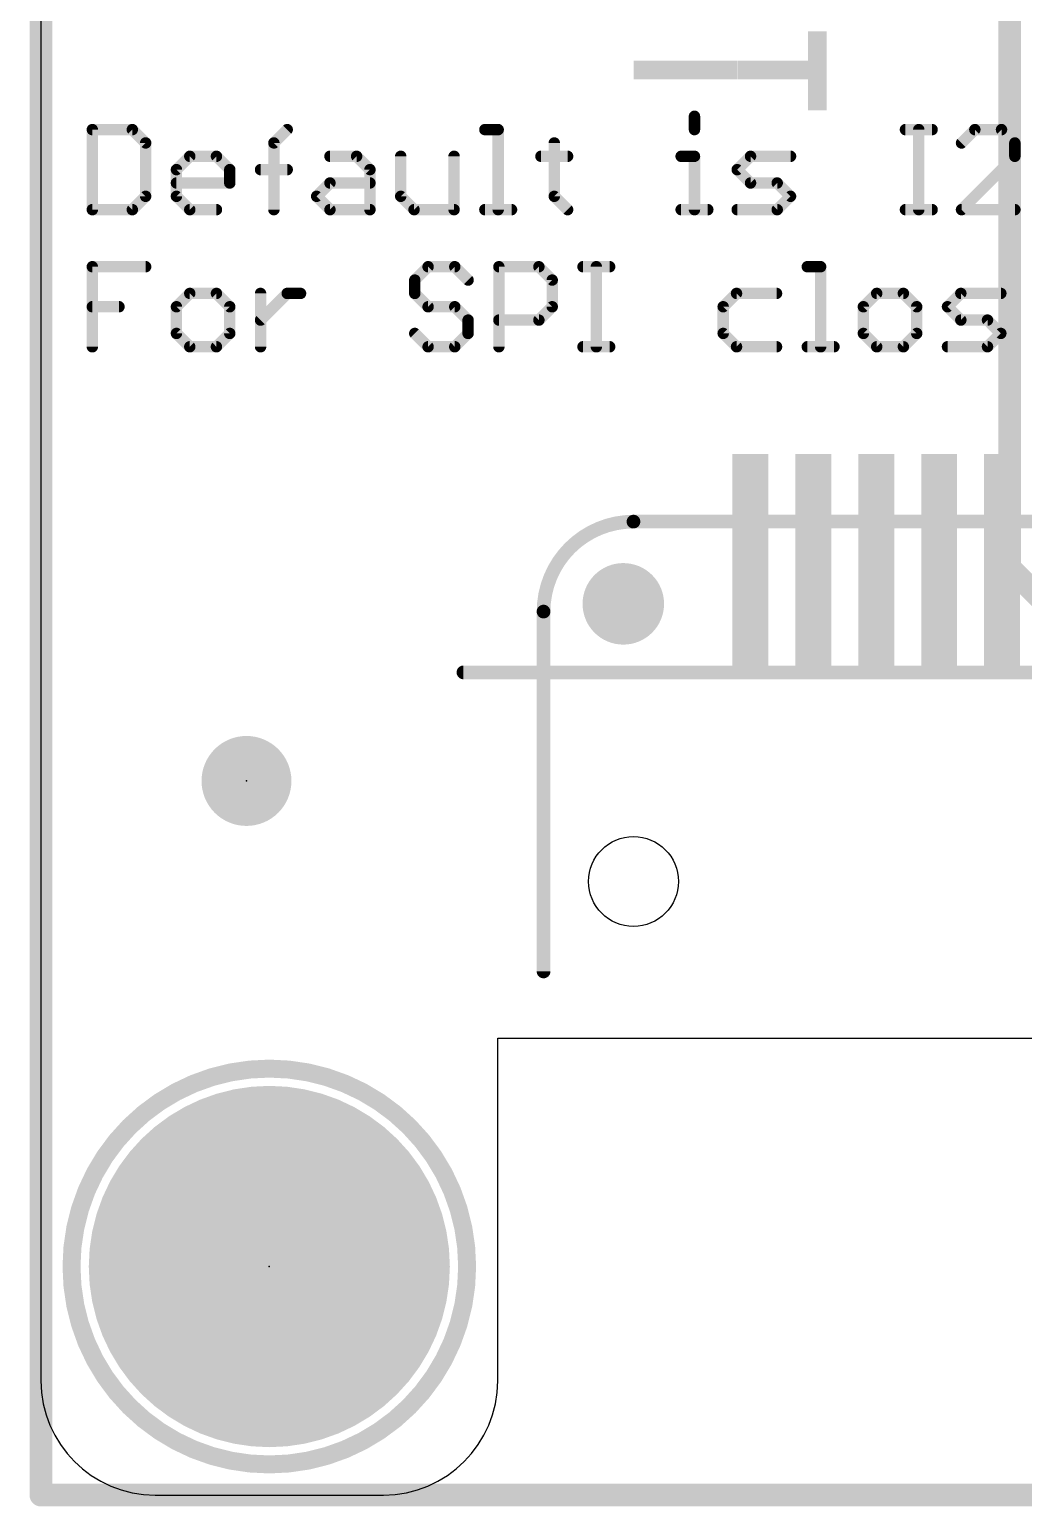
# Model space of a CAD drawing. Extents: x -0.1 to 30.6, y -5.2 to 35.7.
# Drawn here: x -0.13 to 10.93, y -5.21 to 11.21 of the extents above; entities that cross this region are included whole.
import ezdxf

# ---------------------------------------------------------------- set-up
doc = ezdxf.new("R2010")
doc.units = 0
for name, color, linetype in [('1', 12, 'CONTINUOUS'), ('16', 5, 'CONTINUOUS'), ('17', 110, 'CONTINUOUS'), ('18', 110, 'CONTINUOUS'), ('20', 53, 'CONTINUOUS'), ('21', 40, 'CONTINUOUS'), ('23', 40, 'CONTINUOUS')]:
    doc.layers.add(name, color=color, linetype=linetype)

# ---------------------------------------------------------------- blocks, each defined once
blk = doc.blocks.new('PIE')
at = {"const_width": 0.5}
blk.add_lwpolyline([(0, -0.25, 1), (0, 0.25, 1), (0, -0.25)], format="xyb", dxfattribs=at)
blk = doc.blocks.new('ROUNDP')
at = {"const_width": 0.5}
blk.add_lwpolyline([(0, -0.25, 1), (0, 0.25, 1), (0, -0.25)], format="xyb", dxfattribs=at)
blk = doc.blocks.new('RECT')
blk.add_solid([(-0.5, -0.5), (0.5, -0.5), (-0.5, 0.5), (0.5, 0.5)])
blk = doc.blocks.new('ROUNDV')
at = {"const_width": 0.5}
blk.add_lwpolyline([(0, -0.25, 1), (0, 0.25, 1), (0, -0.25)], format="xyb", dxfattribs=at)

msp = doc.modelspace()

# ---------------------------------------------------------------- linework, layer by layer
at = {"layer": '1', "const_width": 0.254}
for points in [[(0, -5.08), (0, 35.56)], [(29.718, -5.08), (0, -5.08)]]:
    msp.add_lwpolyline(points, dxfattribs=at)
at = {"layer": '1', "const_width": 0.127}
for points in [[(0, -5.0165, 1), (0, -5.1435)], [(-0.0635, -5.08, 1), (0.0635, -5.08)]]:
    msp.add_lwpolyline(points, format="xyb", dxfattribs=at)
at = {"layer": '16', "const_width": 0.254}
for points in [[(0, -5.08), (0, 35.56)], [(10.7736, 21.1778), (10.7736, 5.2284)], [(14.605, 1.397), (10.7736, 5.2284)], [(30.48, -5.08), (0, -5.08)]]:
    msp.add_lwpolyline(points, dxfattribs=at)
at = {"layer": '16', "const_width": 0.127}
for points in [[(10.8185, 5.2733, 1), (10.7287, 5.1835)], [(10.7101, 5.2284, 1), (10.8371, 5.2284)], [(0, -5.0165, 1), (0, -5.1435)], [(-0.0635, -5.08, 1), (0.0635, -5.08)]]:
    msp.add_lwpolyline(points, format="xyb", dxfattribs=at)
at = {"layer": '20'}
for p, q in [((0, 33.02), (0, -3.81)), ((5.08, -3.81), (5.08, 0)), ((5.08, 0), (25.4, 0)), ((1.27, -5.08), (3.81, -5.08))]:
    msp.add_line(p, q, dxfattribs=at)
msp.add_circle((6.59, 1.74), 0.5, dxfattribs=at)
for centre, start, end in [((1.27, -3.81), 180, 270), ((3.81, -3.81), 270, 0)]:
    msp.add_arc(centre, 1.27, start, end, dxfattribs=at)
at = {"layer": '21'}
for points, const_width in [([(7.2684, 10.2456), (7.2684, 10.0973)], 0.127), ([(0.5715, 10.0973), (0.5715, 9.2075)], 0.127), ([(1.0164, 10.0973), (0.5715, 10.0973)], 0.127), ([(1.1647, 9.949), (1.0164, 10.0973)], 0.127), ([(2.5908, 9.949), (2.7391, 10.0973)], 0.127), ([(4.9373, 10.0973), (5.0855, 10.0973)], 0.127), ([(5.0855, 10.0973), (5.0855, 9.2075)], 0.127), ([(9.6148, 10.0973), (9.9114, 10.0973)], 0.127), ([(9.7631, 9.2075), (9.7631, 10.0973)], 0.127), ([(10.3868, 10.0973), (10.2385, 9.949)], 0.127), ([(10.6834, 10.0973), (10.3868, 10.0973)], 0.127), ([(10.8317, 9.949), (10.6834, 10.0973)], 0.127), ([(1.1647, 9.3558), (1.1647, 9.949)], 0.127), ([(1.507, 9.6524), (1.6553, 9.8007)], 0.127), ([(1.6553, 9.8007), (1.9519, 9.8007)], 0.127), ([(1.9519, 9.8007), (2.1002, 9.6524)], 0.127), ([(2.5908, 9.2075), (2.5908, 9.949)], 0.127), ([(3.2145, 9.8007), (3.5111, 9.8007)], 0.127), ([(3.5111, 9.8007), (3.6594, 9.6524)], 0.127), ([(4.0017, 9.8007), (4.0017, 9.3558)], 0.127), ([(4.5949, 9.2075), (4.5949, 9.8007)], 0.127), ([(5.5609, 9.8007), (5.8575, 9.8007)], 0.127), ([(5.7092, 9.949), (5.7092, 9.3558)], 0.127), ([(7.1201, 9.8007), (7.2684, 9.8007)], 0.127), ([(7.2684, 9.8007), (7.2684, 9.2075)], 0.127), ([(7.7438, 9.6524), (7.8921, 9.8007)], 0.127), ([(7.8921, 9.8007), (8.337, 9.8007)], 0.127), ([(10.2385, 9.2075), (10.8317, 9.8007)], 0.127), ([(10.8317, 9.8007), (10.8317, 9.949)], 0.127), ([(1.507, 9.3558), (1.507, 9.6524)], 0.127), ([(2.1002, 9.6524), (2.1002, 9.5041)], 0.127), ([(2.4425, 9.6524), (2.7391, 9.6524)], 0.127), ([(3.6594, 9.6524), (3.6594, 9.2075)], 0.127), ([(7.8921, 9.5041), (7.7438, 9.6524)], 0.127), ([(2.1002, 9.5041), (1.507, 9.5041)], 0.127), ([(3.0662, 9.3558), (3.2145, 9.5041)], 0.127), ([(3.2145, 9.5041), (3.6594, 9.5041)], 0.127), ([(8.1887, 9.5041), (7.8921, 9.5041)], 0.127), ([(8.337, 9.3558), (8.1887, 9.5041)], 0.127), ([(1.0164, 9.2075), (1.1647, 9.3558)], 0.127), ([(1.6553, 9.2075), (1.507, 9.3558)], 0.127), ([(3.2145, 9.2075), (3.0662, 9.3558)], 0.127), ([(4.0017, 9.3558), (4.15, 9.2075)], 0.127), ([(5.7092, 9.3558), (5.8575, 9.2075)], 0.127), ([(8.1887, 9.2075), (8.337, 9.3558)], 0.127), ([(0.5715, 9.2075), (1.0164, 9.2075)], 0.127), ([(1.9519, 9.2075), (1.6553, 9.2075)], 0.127), ([(3.6594, 9.2075), (3.2145, 9.2075)], 0.127), ([(4.15, 9.2075), (4.5949, 9.2075)], 0.127), ([(4.9373, 9.2075), (5.2338, 9.2075)], 0.127), ([(7.1201, 9.2075), (7.4167, 9.2075)], 0.127), ([(7.7438, 9.2075), (8.1887, 9.2075)], 0.127), ([(9.6148, 9.2075), (9.9114, 9.2075)], 0.127), ([(10.8317, 9.2075), (10.2385, 9.2075)], 0.127), ([(0.5715, 7.6835), (0.5715, 8.5733)], 0.127), ([(0.5715, 8.5733), (1.1647, 8.5733)], 0.127), ([(4.3059, 8.5733), (4.1577, 8.425)], 0.127), ([(4.6025, 8.5733), (4.3059, 8.5733)], 0.127), ([(4.7508, 8.425), (4.6025, 8.5733)], 0.127), ([(5.0932, 7.6835), (5.0932, 8.5733)], 0.127), ([(5.0932, 8.5733), (5.5381, 8.5733)], 0.127), ([(5.5381, 8.5733), (5.6863, 8.425)], 0.127), ([(6.0287, 8.5733), (6.3253, 8.5733)], 0.127), ([(6.177, 7.6835), (6.177, 8.5733)], 0.127), ([(8.5234, 8.5733), (8.6717, 8.5733)], 0.127), ([(8.6717, 8.5733), (8.6717, 7.6835)], 0.127), ([(4.1577, 8.425), (4.1577, 8.2767)], 0.127), ([(5.6863, 8.425), (5.6863, 8.1284)], 0.127), ([(1.6553, 8.2767), (1.507, 8.1284)], 0.127), ([(1.9519, 8.2767), (1.6553, 8.2767)], 0.127), ([(2.1002, 8.1284), (1.9519, 8.2767)], 0.127), ([(2.4425, 7.6835), (2.4425, 8.2767)], 0.127), ([(2.4425, 7.9801), (2.7391, 8.2767)], 0.127), ([(2.7391, 8.2767), (2.8874, 8.2767)], 0.127), ([(4.1577, 8.2767), (4.3059, 8.1284)], 0.127), ([(7.7362, 8.2767), (7.5879, 8.1284)], 0.127), ([(8.1811, 8.2767), (7.7362, 8.2767)], 0.127), ([(9.2954, 8.2767), (9.1471, 8.1284)], 0.127), ([(9.592, 8.2767), (9.2954, 8.2767)], 0.127), ([(9.7403, 8.1284), (9.592, 8.2767)], 0.127), ([(10.0826, 8.1284), (10.2309, 8.2767)], 0.127), ([(10.2309, 8.2767), (10.6758, 8.2767)], 0.127), ([(0.5715, 8.1284), (0.8681, 8.1284)], 0.127), ([(1.507, 8.1284), (1.507, 7.8318)], 0.127), ([(2.1002, 7.8318), (2.1002, 8.1284)], 0.127), ([(4.3059, 8.1284), (4.6025, 8.1284)], 0.127), ([(4.6025, 8.1284), (4.7508, 7.9801)], 0.127), ([(5.6863, 8.1284), (5.5381, 7.9801)], 0.127), ([(7.5879, 8.1284), (7.5879, 7.8318)], 0.127), ([(9.1471, 8.1284), (9.1471, 7.8318)], 0.127), ([(9.7403, 7.8318), (9.7403, 8.1284)], 0.127), ([(10.2309, 7.9801), (10.0826, 8.1284)], 0.127), ([(1.507, 7.8318), (1.6553, 7.6835)], 0.127), ([(1.9519, 7.6835), (2.1002, 7.8318)], 0.127), ([(4.3059, 7.6835), (4.1577, 7.8318)], 0.127), ([(4.7508, 7.8318), (4.6025, 7.6835)], 0.127), ([(4.7508, 7.9801), (4.7508, 7.8318)], 0.127), ([(5.5381, 7.9801), (5.0932, 7.9801)], 0.127), ([(7.5879, 7.8318), (7.7362, 7.6835)], 0.127), ([(9.1471, 7.8318), (9.2954, 7.6835)], 0.127), ([(9.592, 7.6835), (9.7403, 7.8318)], 0.127), ([(10.5275, 7.9801), (10.2309, 7.9801)], 0.127), ([(10.6758, 7.8318), (10.5275, 7.9801)], 0.127), ([(10.5275, 7.6835), (10.6758, 7.8318)], 0.127), ([(1.6553, 7.6835), (1.9519, 7.6835)], 0.127), ([(4.6025, 7.6835), (4.3059, 7.6835)], 0.127), ([(6.0287, 7.6835), (6.3253, 7.6835)], 0.127), ([(7.7362, 7.6835), (8.1811, 7.6835)], 0.127), ([(8.5234, 7.6835), (8.82, 7.6835)], 0.127), ([(9.2954, 7.6835), (9.592, 7.6835)], 0.127), ([(10.0826, 7.6835), (10.5275, 7.6835)], 0.127), ([(23.89, 5.74), (6.59, 5.74)], 0.1524), ([(5.59, 4.74), (5.59, 0.74)], 0.1524), ([(4.699, 4.064), (26.162, 4.064)], 0.1524)]:
    msp.add_lwpolyline(points, dxfattribs=dict(at, const_width=const_width))
for points, const_width in [([(7.3002, 10.2456, 1), (7.2367, 10.2456)], 0.0635), ([(0.6033, 10.0973, 1), (0.5397, 10.0973)], 0.0635), ([(0.5715, 10.129, 1), (0.5715, 10.0655)], 0.0635), ([(1.0388, 10.1197, 1), (0.9939, 10.0748)], 0.0635), ([(1.0164, 10.0655, 1), (1.0164, 10.129)], 0.0635), ([(2.7616, 10.0748, 1), (2.7167, 10.1197)], 0.0635), ([(4.9373, 10.129, 1), (4.9373, 10.0655)], 0.0635), ([(5.1173, 10.0973, 1), (5.0538, 10.0973)], 0.0635), ([(5.0855, 10.0655, 1), (5.0855, 10.129)], 0.0635), ([(7.2367, 10.0973, 1), (7.3002, 10.0973)], 0.0635), ([(9.6148, 10.129, 1), (9.6148, 10.0655)], 0.0635), ([(9.7949, 10.0973, 1), (9.7314, 10.0973)], 0.0635), ([(9.9114, 10.0655, 1), (9.9114, 10.129)], 0.0635), ([(10.3868, 10.129, 1), (10.3868, 10.0655)], 0.0635), ([(10.4093, 10.0748, 1), (10.3644, 10.1197)], 0.0635), ([(10.7059, 10.1197, 1), (10.6609, 10.0748)], 0.0635), ([(10.6834, 10.0655, 1), (10.6834, 10.129)], 0.0635), ([(1.1964, 9.949, 1), (1.1329, 9.949)], 0.0635), ([(1.1422, 9.9265, 1), (1.1871, 9.9714)], 0.0635), ([(1.6553, 9.8324, 1), (1.6553, 9.7689)], 0.0635), ([(1.6778, 9.7782, 1), (1.6329, 9.8231)], 0.0635), ([(1.9743, 9.8231, 1), (1.9294, 9.7782)], 0.0635), ([(1.9519, 9.7689, 1), (1.9519, 9.8324)], 0.0635), ([(2.6226, 9.949, 1), (2.5591, 9.949)], 0.0635), ([(2.5684, 9.9714, 1), (2.6133, 9.9265)], 0.0635), ([(3.2145, 9.8324, 1), (3.2145, 9.7689)], 0.0635), ([(3.5335, 9.8231, 1), (3.4886, 9.7782)], 0.0635), ([(3.5111, 9.7689, 1), (3.5111, 9.8324)], 0.0635), ([(4.0335, 9.8007, 1), (3.97, 9.8007)], 0.0635), ([(4.6267, 9.8007, 1), (4.5632, 9.8007)], 0.0635), ([(5.5609, 9.8324, 1), (5.5609, 9.7689)], 0.0635), ([(5.741, 9.949, 1), (5.6775, 9.949)], 0.0635), ([(5.8575, 9.7689, 1), (5.8575, 9.8324)], 0.0635), ([(7.1201, 9.8324, 1), (7.1201, 9.7689)], 0.0635), ([(7.3002, 9.8007, 1), (7.2367, 9.8007)], 0.0635), ([(7.2684, 9.7689, 1), (7.2684, 9.8324)], 0.0635), ([(7.8921, 9.8324, 1), (7.8921, 9.7689)], 0.0635), ([(7.9145, 9.7782, 1), (7.8696, 9.8231)], 0.0635), ([(8.337, 9.7689, 1), (8.337, 9.8324)], 0.0635), ([(10.2161, 9.9714, 1), (10.261, 9.9265)], 0.0635), ([(10.8634, 9.949, 1), (10.7999, 9.949)], 0.0635), ([(10.8092, 9.9265, 1), (10.8541, 9.9714)], 0.0635), ([(10.8541, 9.7782, 1), (10.8092, 9.8231)], 0.0635), ([(1.5388, 9.6524, 1), (1.4753, 9.6524)], 0.0635), ([(1.4846, 9.6748, 1), (1.5295, 9.6299)], 0.0635), ([(2.1319, 9.6524, 1), (2.0684, 9.6524)], 0.0635), ([(2.0777, 9.6299, 1), (2.1226, 9.6748)], 0.0635), ([(2.4425, 9.6841, 1), (2.4425, 9.6206)], 0.0635), ([(2.7391, 9.6206, 1), (2.7391, 9.6841)], 0.0635), ([(3.6911, 9.6524, 1), (3.6276, 9.6524)], 0.0635), ([(3.6369, 9.6299, 1), (3.6818, 9.6748)], 0.0635), ([(7.7663, 9.6748, 1), (7.7214, 9.6299)], 0.0635), ([(7.7214, 9.6748, 1), (7.7663, 9.6299)], 0.0635), ([(10.7999, 9.8007, 1), (10.8634, 9.8007)], 0.0635), ([(1.507, 9.5358, 1), (1.507, 9.4723)], 0.0635), ([(2.0684, 9.5041, 1), (2.1319, 9.5041)], 0.0635), ([(2.1002, 9.4723, 1), (2.1002, 9.5358)], 0.0635), ([(3.2145, 9.5358, 1), (3.2145, 9.4723)], 0.0635), ([(3.237, 9.4816, 1), (3.1921, 9.5265)], 0.0635), ([(3.6594, 9.4723, 1), (3.6594, 9.5358)], 0.0635), ([(7.8921, 9.5358, 1), (7.8921, 9.4723)], 0.0635), ([(7.8696, 9.4816, 1), (7.9145, 9.5265)], 0.0635), ([(8.2111, 9.5265, 1), (8.1662, 9.4816)], 0.0635), ([(8.1887, 9.4723, 1), (8.1887, 9.5358)], 0.0635), ([(1.1329, 9.3558, 1), (1.1964, 9.3558)], 0.0635), ([(1.1871, 9.3333, 1), (1.1422, 9.3782)], 0.0635), ([(1.5295, 9.3782, 1), (1.4846, 9.3333)], 0.0635), ([(1.4753, 9.3558, 1), (1.5388, 9.3558)], 0.0635), ([(3.0887, 9.3782, 1), (3.0438, 9.3333)], 0.0635), ([(3.0438, 9.3782, 1), (3.0887, 9.3333)], 0.0635), ([(4.0242, 9.3782, 1), (3.9793, 9.3333)], 0.0635), ([(3.97, 9.3558, 1), (4.0335, 9.3558)], 0.0635), ([(5.7317, 9.3782, 1), (5.6868, 9.3333)], 0.0635), ([(5.6775, 9.3558, 1), (5.741, 9.3558)], 0.0635), ([(8.3594, 9.3333, 1), (8.3145, 9.3782)], 0.0635), ([(8.3145, 9.3333, 1), (8.3594, 9.3782)], 0.0635), ([(0.5397, 9.2075, 1), (0.6033, 9.2075)], 0.0635), ([(0.5715, 9.2393, 1), (0.5715, 9.1757)], 0.0635), ([(0.9939, 9.23, 1), (1.0388, 9.185)], 0.0635), ([(1.0164, 9.1757, 1), (1.0164, 9.2393)], 0.0635), ([(1.6553, 9.2393, 1), (1.6553, 9.1757)], 0.0635), ([(1.6329, 9.185, 1), (1.6778, 9.23)], 0.0635), ([(1.9519, 9.1757, 1), (1.9519, 9.2393)], 0.0635), ([(2.5591, 9.2075, 1), (2.6226, 9.2075)], 0.0635), ([(3.2145, 9.2393, 1), (3.2145, 9.1757)], 0.0635), ([(3.1921, 9.185, 1), (3.237, 9.23)], 0.0635), ([(3.6276, 9.2075, 1), (3.6911, 9.2075)], 0.0635), ([(3.6594, 9.1757, 1), (3.6594, 9.2393)], 0.0635), ([(4.15, 9.2393, 1), (4.15, 9.1757)], 0.0635), ([(4.1276, 9.185, 1), (4.1725, 9.23)], 0.0635), ([(4.5632, 9.2075, 1), (4.6267, 9.2075)], 0.0635), ([(4.5949, 9.1757, 1), (4.5949, 9.2393)], 0.0635), ([(4.9373, 9.2393, 1), (4.9373, 9.1757)], 0.0635), ([(5.0538, 9.2075, 1), (5.1173, 9.2075)], 0.0635), ([(5.2338, 9.1757, 1), (5.2338, 9.2393)], 0.0635), ([(5.8351, 9.185, 1), (5.88, 9.23)], 0.0635), ([(7.1201, 9.2393, 1), (7.1201, 9.1757)], 0.0635), ([(7.2367, 9.2075, 1), (7.3002, 9.2075)], 0.0635), ([(7.4167, 9.1757, 1), (7.4167, 9.2393)], 0.0635), ([(7.7438, 9.2393, 1), (7.7438, 9.1757)], 0.0635), ([(8.1662, 9.23, 1), (8.2111, 9.185)], 0.0635), ([(8.1887, 9.1757, 1), (8.1887, 9.2393)], 0.0635), ([(9.6148, 9.2393, 1), (9.6148, 9.1757)], 0.0635), ([(9.7314, 9.2075, 1), (9.7949, 9.2075)], 0.0635), ([(9.9114, 9.1757, 1), (9.9114, 9.2393)], 0.0635), ([(10.2385, 9.2393, 1), (10.2385, 9.1757)], 0.0635), ([(10.2161, 9.23, 1), (10.261, 9.185)], 0.0635), ([(10.8317, 9.1757, 1), (10.8317, 9.2393)], 0.0635), ([(0.6033, 8.5733, 1), (0.5397, 8.5733)], 0.0635), ([(0.5715, 8.605, 1), (0.5715, 8.5415)], 0.0635), ([(1.1647, 8.5415, 1), (1.1647, 8.605)], 0.0635), ([(4.3059, 8.605, 1), (4.3059, 8.5415)], 0.0635), ([(4.3284, 8.5508, 1), (4.2835, 8.5957)], 0.0635), ([(4.625, 8.5957, 1), (4.5801, 8.5508)], 0.0635), ([(4.6025, 8.5415, 1), (4.6025, 8.605)], 0.0635), ([(5.1249, 8.5733, 1), (5.0614, 8.5733)], 0.0635), ([(5.0932, 8.605, 1), (5.0932, 8.5415)], 0.0635), ([(5.5605, 8.5957, 1), (5.5156, 8.5508)], 0.0635), ([(5.5381, 8.5415, 1), (5.5381, 8.605)], 0.0635), ([(6.0287, 8.605, 1), (6.0287, 8.5415)], 0.0635), ([(6.2087, 8.5733, 1), (6.1452, 8.5733)], 0.0635), ([(6.3253, 8.5415, 1), (6.3253, 8.605)], 0.0635), ([(8.5234, 8.605, 1), (8.5234, 8.5415)], 0.0635), ([(8.7034, 8.5733, 1), (8.6399, 8.5733)], 0.0635), ([(8.6717, 8.5415, 1), (8.6717, 8.605)], 0.0635), ([(4.1894, 8.425, 1), (4.1259, 8.425)], 0.0635), ([(4.1352, 8.4474, 1), (4.1801, 8.4025)], 0.0635), ([(4.7284, 8.4025, 1), (4.7733, 8.4474)], 0.0635), ([(5.7181, 8.425, 1), (5.6546, 8.425)], 0.0635), ([(5.6639, 8.4025, 1), (5.7088, 8.4474)], 0.0635), ([(1.6553, 8.3084, 1), (1.6553, 8.2449)], 0.0635), ([(1.6778, 8.2542, 1), (1.6329, 8.2991)], 0.0635), ([(1.9743, 8.2991, 1), (1.9294, 8.2542)], 0.0635), ([(1.9519, 8.2449, 1), (1.9519, 8.3084)], 0.0635), ([(2.4743, 8.2767, 1), (2.4108, 8.2767)], 0.0635), ([(2.7391, 8.3084, 1), (2.7391, 8.2449)], 0.0635), ([(2.7616, 8.2542, 1), (2.7167, 8.2991)], 0.0635), ([(2.8874, 8.2449, 1), (2.8874, 8.3084)], 0.0635), ([(4.1259, 8.2767, 1), (4.1894, 8.2767)], 0.0635), ([(4.1801, 8.2991, 1), (4.1352, 8.2542)], 0.0635), ([(7.7362, 8.3084, 1), (7.7362, 8.2449)], 0.0635), ([(7.7586, 8.2542, 1), (7.7137, 8.2991)], 0.0635), ([(8.1811, 8.2449, 1), (8.1811, 8.3084)], 0.0635), ([(9.2954, 8.3084, 1), (9.2954, 8.2449)], 0.0635), ([(9.3178, 8.2542, 1), (9.2729, 8.2991)], 0.0635), ([(9.6144, 8.2991, 1), (9.5695, 8.2542)], 0.0635), ([(9.592, 8.2449, 1), (9.592, 8.3084)], 0.0635), ([(10.2309, 8.3084, 1), (10.2309, 8.2449)], 0.0635), ([(10.2533, 8.2542, 1), (10.2084, 8.2991)], 0.0635), ([(10.6758, 8.2449, 1), (10.6758, 8.3084)], 0.0635), ([(0.5715, 8.1601, 1), (0.5715, 8.0966)], 0.0635), ([(0.8681, 8.0966, 1), (0.8681, 8.1601)], 0.0635), ([(1.5388, 8.1284, 1), (1.4753, 8.1284)], 0.0635), ([(1.4846, 8.1508, 1), (1.5295, 8.1059)], 0.0635), ([(2.1319, 8.1284, 1), (2.0684, 8.1284)], 0.0635), ([(2.0777, 8.1059, 1), (2.1226, 8.1508)], 0.0635), ([(4.3059, 8.1601, 1), (4.3059, 8.0966)], 0.0635), ([(4.2835, 8.1059, 1), (4.3284, 8.1508)], 0.0635), ([(4.625, 8.1508, 1), (4.5801, 8.1059)], 0.0635), ([(4.6025, 8.0966, 1), (4.6025, 8.1601)], 0.0635), ([(5.6546, 8.1284, 1), (5.7181, 8.1284)], 0.0635), ([(5.7088, 8.1059, 1), (5.6639, 8.1508)], 0.0635), ([(7.6196, 8.1284, 1), (7.5561, 8.1284)], 0.0635), ([(7.5654, 8.1508, 1), (7.6103, 8.1059)], 0.0635), ([(9.1788, 8.1284, 1), (9.1153, 8.1284)], 0.0635), ([(9.1246, 8.1508, 1), (9.1695, 8.1059)], 0.0635), ([(9.772, 8.1284, 1), (9.7085, 8.1284)], 0.0635), ([(9.7178, 8.1059, 1), (9.7627, 8.1508)], 0.0635), ([(10.1051, 8.1508, 1), (10.0602, 8.1059)], 0.0635), ([(10.0602, 8.1508, 1), (10.1051, 8.1059)], 0.0635), ([(1.5295, 7.8542, 1), (1.4846, 7.8093)], 0.0635), ([(2.1226, 7.8093, 1), (2.0777, 7.8542)], 0.0635), ([(2.4201, 8.0025, 1), (2.465, 7.9576)], 0.0635), ([(4.1801, 7.8542, 1), (4.1352, 7.8093)], 0.0635), ([(4.7826, 7.9801, 1), (4.7191, 7.9801)], 0.0635), ([(4.7284, 7.9576, 1), (4.7733, 8.0025)], 0.0635), ([(4.7733, 7.8093, 1), (4.7284, 7.8542)], 0.0635), ([(5.0932, 8.0118, 1), (5.0932, 7.9483)], 0.0635), ([(5.5156, 8.0025, 1), (5.5605, 7.9576)], 0.0635), ([(5.5381, 7.9483, 1), (5.5381, 8.0118)], 0.0635), ([(7.6103, 7.8542, 1), (7.5654, 7.8093)], 0.0635), ([(9.1695, 7.8542, 1), (9.1246, 7.8093)], 0.0635), ([(9.7627, 7.8093, 1), (9.7178, 7.8542)], 0.0635), ([(10.2309, 8.0118, 1), (10.2309, 7.9483)], 0.0635), ([(10.2084, 7.9576, 1), (10.2533, 8.0025)], 0.0635), ([(10.5499, 8.0025, 1), (10.505, 7.9576)], 0.0635), ([(10.5275, 7.9483, 1), (10.5275, 8.0118)], 0.0635), ([(10.6982, 7.8093, 1), (10.6533, 7.8542)], 0.0635), ([(10.6533, 7.8093, 1), (10.6982, 7.8542)], 0.0635), ([(1.4753, 7.8318, 1), (1.5388, 7.8318)], 0.0635), ([(1.6553, 7.7153, 1), (1.6553, 7.6518)], 0.0635), ([(1.6329, 7.661, 1), (1.6778, 7.706)], 0.0635), ([(1.9294, 7.706, 1), (1.9743, 7.661)], 0.0635), ([(1.9519, 7.6518, 1), (1.9519, 7.7153)], 0.0635), ([(2.0684, 7.8318, 1), (2.1319, 7.8318)], 0.0635), ([(4.3059, 7.7153, 1), (4.3059, 7.6518)], 0.0635), ([(4.2835, 7.661, 1), (4.3284, 7.706)], 0.0635), ([(4.5801, 7.706, 1), (4.625, 7.661)], 0.0635), ([(4.6025, 7.6518, 1), (4.6025, 7.7153)], 0.0635), ([(4.7191, 7.8318, 1), (4.7826, 7.8318)], 0.0635), ([(6.0287, 7.7153, 1), (6.0287, 7.6518)], 0.0635), ([(6.3253, 7.6518, 1), (6.3253, 7.7153)], 0.0635), ([(7.5561, 7.8318, 1), (7.6196, 7.8318)], 0.0635), ([(7.7362, 7.7153, 1), (7.7362, 7.6518)], 0.0635), ([(7.7137, 7.661, 1), (7.7586, 7.706)], 0.0635), ([(8.1811, 7.6518, 1), (8.1811, 7.7153)], 0.0635), ([(8.5234, 7.7153, 1), (8.5234, 7.6518)], 0.0635), ([(8.82, 7.6518, 1), (8.82, 7.7153)], 0.0635), ([(9.1153, 7.8318, 1), (9.1788, 7.8318)], 0.0635), ([(9.2954, 7.7153, 1), (9.2954, 7.6518)], 0.0635), ([(9.2729, 7.661, 1), (9.3178, 7.706)], 0.0635), ([(9.5695, 7.706, 1), (9.6144, 7.661)], 0.0635), ([(9.592, 7.6518, 1), (9.592, 7.7153)], 0.0635), ([(9.7085, 7.8318, 1), (9.772, 7.8318)], 0.0635), ([(10.0826, 7.7153, 1), (10.0826, 7.6518)], 0.0635), ([(10.505, 7.706, 1), (10.5499, 7.661)], 0.0635), ([(10.5275, 7.6518, 1), (10.5275, 7.7153)], 0.0635), ([(0.5397, 7.6835, 1), (0.6033, 7.6835)], 0.0635), ([(2.4108, 7.6835, 1), (2.4743, 7.6835)], 0.0635), ([(5.0614, 7.6835, 1), (5.1249, 7.6835)], 0.0635), ([(6.1452, 7.6835, 1), (6.2087, 7.6835)], 0.0635), ([(8.6399, 7.6835, 1), (8.7034, 7.6835)], 0.0635), ([(6.59, 5.74, 0.4142), (5.59, 4.74)], 0.1524), ([(6.59, 5.7781, 1), (6.59, 5.7019)], 0.0762), ([(6.59, 5.7019, 1), (6.59, 5.7781)], 0.0762), ([(5.6281, 4.74, 1), (5.5519, 4.74)], 0.0762), ([(5.5519, 4.74, 1), (5.6281, 4.74)], 0.0762), ([(4.699, 4.1021, 1), (4.699, 4.0259)], 0.0762), ([(5.5519, 0.74, 1), (5.6281, 0.74)], 0.0762), ([(2.54, -4.74, 1), (2.54, -0.34, 1), (2.54, -4.74)], 0.2)]:
    msp.add_lwpolyline(points, format="xyb", dxfattribs=dict(at, const_width=const_width))
at = {"layer": '23'}
for p in [(2.286, 2.8575), (2.54, -2.54)]:
    msp.add_point(p, dxfattribs=at)

# ---------------------------------------------------------------- block references
at = {"layer": '1', "xscale": 0.4, "yscale": 2.5, "rotation": 180}
for p in [(7.89, 5.24), (8.59, 5.24), (9.29, 5.24), (9.99, 5.24), (10.69, 5.24)]:
    msp.add_blockref('RECT', p, dxfattribs=at)
at = {"layer": '1'}
msp.add_blockref('PIE', (2.286, 2.8575), dxfattribs=at)
at = {"layer": '17', "xscale": 4.016, "yscale": 4.016}
msp.add_blockref('ROUNDP', (2.54, -2.54), dxfattribs=at)
msp.add_blockref('ROUNDP', (2.54, -2.54), dxfattribs=at)
at = {"layer": '18', "xscale": 0.9064, "yscale": 0.9064}
msp.add_blockref('ROUNDV', (6.477, 4.826), dxfattribs=at)
msp.add_blockref('ROUNDV', (6.477, 4.826), dxfattribs=at)
at = {"layer": '21', "rotation": 270}
for p, xscale, yscale in [((8.5437, 10.7493), 0.8788, 0.0231), ((8.5668, 10.7493), 0.8788, 0.0231), ((8.5899, 10.7493), 0.8788, 0.0231), ((8.613, 10.7493), 0.8788, 0.0231), ((8.636, 10.7493), 0.8788, 0.0229), ((8.659, 10.7493), 0.8788, 0.0231), ((8.6821, 10.7493), 0.8788, 0.0231), ((8.7052, 10.7493), 0.8788, 0.0231), ((8.7283, 10.7493), 0.8788, 0.0231), ((6.604, 10.7594), 0.2083, 0.0229), ((6.627, 10.7594), 0.2083, 0.0231), ((6.6501, 10.7594), 0.2083, 0.0231), ((6.6732, 10.7594), 0.2083, 0.0231), ((6.6963, 10.7594), 0.2083, 0.0231), ((6.7194, 10.7594), 0.2083, 0.0231), ((6.7426, 10.7594), 0.2083, 0.0231), ((6.7657, 10.7594), 0.2083, 0.0231), ((6.7888, 10.7594), 0.2083, 0.0231), ((6.8119, 10.7594), 0.2083, 0.0231), ((6.835, 10.7594), 0.2083, 0.0231), ((6.858, 10.7594), 0.2083, 0.0229), ((6.881, 10.7594), 0.2083, 0.0231), ((6.9041, 10.7594), 0.2083, 0.0231), ((6.9272, 10.7594), 0.2083, 0.0231), ((6.9503, 10.7594), 0.2083, 0.0231), ((6.9734, 10.7594), 0.2083, 0.0231), ((6.9966, 10.7594), 0.2083, 0.0231), ((7.0197, 10.7594), 0.2083, 0.0231), ((7.0428, 10.7594), 0.2083, 0.0231), ((7.0659, 10.7594), 0.2083, 0.0231), ((7.089, 10.7594), 0.2083, 0.0231), ((7.112, 10.7594), 0.2083, 0.0229), ((7.135, 10.7594), 0.2083, 0.0231), ((7.1581, 10.7594), 0.2083, 0.0231), ((7.1812, 10.7594), 0.2083, 0.0231), ((7.2043, 10.7594), 0.2083, 0.0231), ((7.2274, 10.7594), 0.2083, 0.0231), ((7.2506, 10.7594), 0.2083, 0.0231), ((7.2737, 10.7594), 0.2083, 0.0231), ((7.2968, 10.7594), 0.2083, 0.0231), ((7.3199, 10.7594), 0.2083, 0.0231), ((7.343, 10.7594), 0.2083, 0.0231), ((7.366, 10.7594), 0.2083, 0.0229), ((7.389, 10.7594), 0.2083, 0.0231), ((7.4121, 10.7594), 0.2083, 0.0231), ((7.4352, 10.7594), 0.2083, 0.0231), ((7.4583, 10.7594), 0.2083, 0.0231), ((7.4814, 10.7594), 0.2083, 0.0231), ((7.5046, 10.7594), 0.2083, 0.0231), ((7.5277, 10.7594), 0.2083, 0.0231), ((7.5508, 10.7594), 0.2083, 0.0231), ((7.5739, 10.7594), 0.2083, 0.0231), ((7.597, 10.7594), 0.2083, 0.0231), ((7.62, 10.7594), 0.2083, 0.0229), ((7.643, 10.7594), 0.2083, 0.0231), ((7.6661, 10.7594), 0.2083, 0.0231), ((7.6892, 10.7594), 0.2083, 0.0231), ((7.7123, 10.7594), 0.2083, 0.0231), ((7.7354, 10.7594), 0.2083, 0.0231), ((7.7586, 10.7594), 0.2083, 0.0231), ((7.7817, 10.7594), 0.2083, 0.0231), ((7.8048, 10.7594), 0.2083, 0.0231), ((7.8279, 10.7594), 0.2083, 0.0231), ((7.851, 10.7594), 0.2083, 0.0231), ((7.874, 10.7594), 0.2083, 0.0229), ((7.897, 10.7594), 0.2083, 0.0231), ((7.9201, 10.7594), 0.2083, 0.0231), ((7.9432, 10.7594), 0.2083, 0.0231), ((7.9663, 10.7594), 0.2083, 0.0231), ((7.9894, 10.7594), 0.2083, 0.0231), ((8.0126, 10.7594), 0.2083, 0.0231), ((8.0357, 10.7594), 0.2083, 0.0231), ((8.0588, 10.7594), 0.2083, 0.0231), ((8.0819, 10.7594), 0.2083, 0.0231), ((8.105, 10.7594), 0.2083, 0.0231), ((8.128, 10.7594), 0.2083, 0.0229), ((8.151, 10.7594), 0.2083, 0.0231), ((8.1741, 10.7594), 0.2083, 0.0231), ((8.1972, 10.7594), 0.2083, 0.0231), ((8.2203, 10.7594), 0.2083, 0.0231), ((8.2434, 10.7594), 0.2083, 0.0231), ((8.2666, 10.7594), 0.2083, 0.0231), ((8.2897, 10.7594), 0.2083, 0.0231), ((8.3128, 10.7594), 0.2083, 0.0231), ((8.3359, 10.7594), 0.2083, 0.0231), ((8.359, 10.7594), 0.2083, 0.0231), ((8.382, 10.7594), 0.2083, 0.0229), ((8.405, 10.7594), 0.2083, 0.0231), ((8.4281, 10.7594), 0.2083, 0.0231), ((8.4512, 10.7594), 0.2083, 0.0231), ((8.4743, 10.7594), 0.2083, 0.0231), ((8.4974, 10.7594), 0.2083, 0.0231), ((8.5206, 10.7594), 0.2083, 0.0231)]:
    msp.add_blockref('RECT', p, dxfattribs=dict(at, xscale=xscale, yscale=yscale))

doc.saveas('drawing.dxf')
